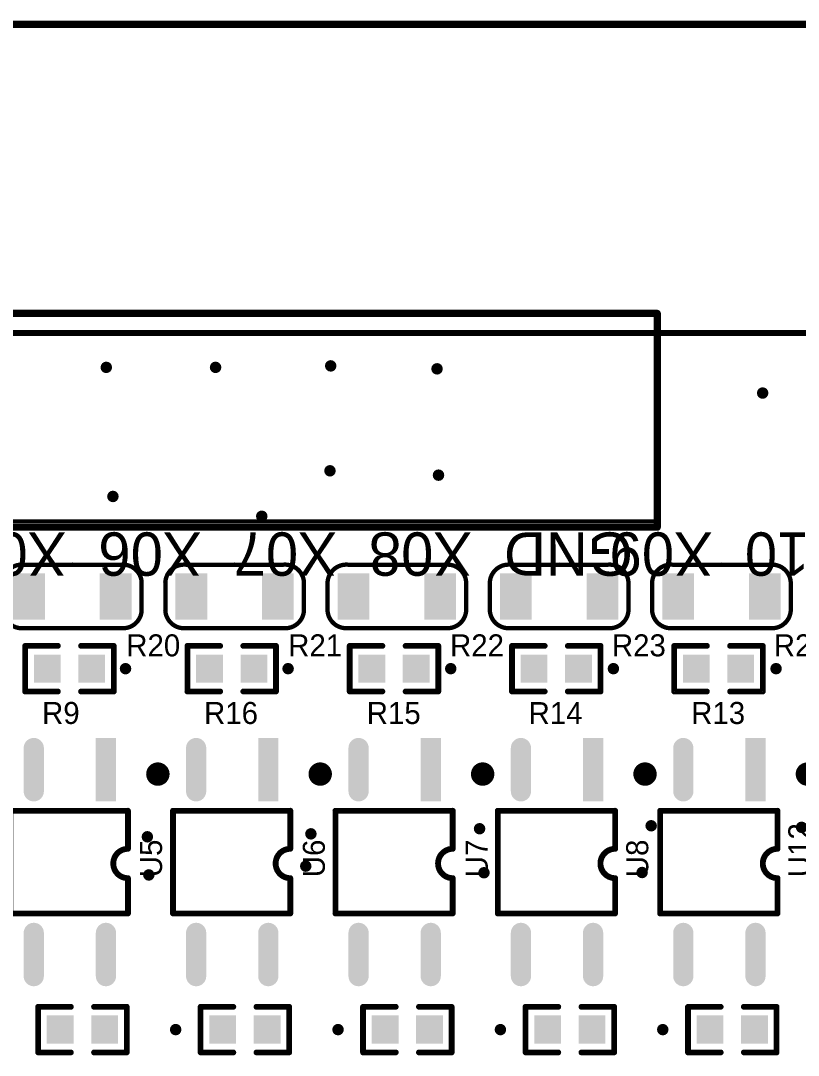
# Model space of a CAD drawing. Header units: millimetres. Extents: x -0.01 to 7.72, y -0.26 to 4.6.
# Drawn here: x 1.006 to 2.067, y 3.173 to 4.584 of the extents above; entities that cross this region are included whole.
import ezdxf

# ---------------------------------------------------------------- set-up
doc = ezdxf.new("R2010")
doc.units = ezdxf.units.MM
doc.header["$MEASUREMENT"] = 0
for name, color, linetype in [('Mechanical1', 6, 'Continuous'), ('MultiLayer', 9, 'Continuous'), ('PadHoleLayer', 156, 'Continuous'), ('TopOverlay', 2, 'Continuous'), ('TopPaste', 8, 'Continuous'), ('ViaHoleLayer', 16, 'Continuous')]:
    doc.layers.add(name, color=color, linetype=linetype)

# ---------------------------------------------------------------- blocks, each defined once
blk = doc.blocks.new('WJ124_3_81_9P_81')
at = {"layer": 'MultiLayer'}
h = blk.add_hatch(color=9, dxfattribs=at)
edge = h.paths.add_edge_path()
edge.add_arc((0, 0), 0.0492, 0, 360)
h = blk.add_hatch(color=9, dxfattribs=at)
edge = h.paths.add_edge_path()
edge.add_arc((0.15, 0), 0.0492, 0, 360)
h = blk.add_hatch(color=9, dxfattribs=at)
edge = h.paths.add_edge_path()
edge.add_arc((0.3, 0), 0.0492, 0, 360)
h = blk.add_hatch(color=9, dxfattribs=at)
edge = h.paths.add_edge_path()
edge.add_arc((0.45, 0), 0.0492, 0, 360)
h = blk.add_hatch(color=9, dxfattribs=at)
edge = h.paths.add_edge_path()
edge.add_arc((0.6, 0), 0.0492, 0, 360)
h = blk.add_hatch(color=9, dxfattribs=at)
edge = h.paths.add_edge_path()
edge.add_arc((0.75, 0), 0.0492, 0, 360)
at = {"layer": 'PadHoleLayer'}
h = blk.add_hatch(color=156, dxfattribs=at)
edge = h.paths.add_edge_path()
edge.add_arc((0, 0), 0.0295, 0, 360)
h = blk.add_hatch(color=156, dxfattribs=at)
edge = h.paths.add_edge_path()
edge.add_arc((0.15, 0), 0.0295, 0, 360)
h = blk.add_hatch(color=156, dxfattribs=at)
edge = h.paths.add_edge_path()
edge.add_arc((0.3, 0), 0.0295, 0, 360)
h = blk.add_hatch(color=156, dxfattribs=at)
edge = h.paths.add_edge_path()
edge.add_arc((0.45, 0), 0.0295, 0, 360)
h = blk.add_hatch(color=156, dxfattribs=at)
edge = h.paths.add_edge_path()
edge.add_arc((0.6, 0), 0.0295, 0, 360)
h = blk.add_hatch(color=156, dxfattribs=at)
edge = h.paths.add_edge_path()
edge.add_arc((0.75, 0), 0.0295, 0, 360)
at = {"layer": 'TopOverlay'}
for points, const_width in [([(-0.525, 0.1417), (0.825, 0.1417)], 0.01), ([(0.825, -0.1496), (0.825, 0.1417)], 0.01), ([(-0.3, -0.1417), (0.825, -0.1417)], 0.005), ([(-0.525, -0.1496), (0.825, -0.1496)], 0.01)]:
    blk.add_lwpolyline(points, dxfattribs=dict(at, const_width=const_width))
for points, const_width in [([(0.8225, 0.1417, 1), (0.8275, 0.1417, 1)], 0.005), ([(0.8225, 0.1417, 1), (0.8275, 0.1417, 1)], 0.005), ([(0.8237, -0.1417, 1), (0.8263, -0.1417, 1)], 0.0025), ([(0.8225, -0.1496, 1), (0.8275, -0.1496, 1)], 0.005), ([(0.8225, -0.1496, 1), (0.8275, -0.1496, 1)], 0.005)]:
    blk.add_lwpolyline(points, format="xyb", close=True, dxfattribs=dict(at, const_width=const_width))
blk = doc.blocks.new('LC_0603_R_103')
at = {"layer": 'TopPaste'}
for points in [[(-0.0486, 0.0193), (-0.012, 0.0193), (-0.012, -0.0193), (-0.0486, -0.0193)], [(0.012, 0.0193), (0.0486, 0.0193), (0.0486, -0.0193), (0.012, -0.0193)]]:
    blk.add_hatch(color=8, dxfattribs=at).paths.add_polyline_path(points)
at = {"layer": 'TopOverlay', "const_width": 0.00787}
for points in [[(-0.0604, -0.0311), (-0.0604, 0.0311)], [(-0.0604, 0.0311), (-0.0157, 0.0311)], [(0.0157, 0.0311), (0.0604, 0.0311)], [(0.0604, -0.0311), (0.0604, 0.0311)], [(-0.0604, -0.0311), (-0.0157, -0.0311)], [(0.0157, -0.0311), (0.0604, -0.0311)]]:
    blk.add_lwpolyline(points, dxfattribs=at)
at = {"layer": 'TopOverlay', "const_width": 0.00394}
for points in [[(-0.0624, 0.0311, 1), (-0.0585, 0.0311, 1)], [(-0.0624, 0.0311, 1), (-0.0585, 0.0311, 1)], [(-0.0177, 0.0311, 1), (-0.0138, 0.0311, 1)], [(0.0138, 0.0311, 1), (0.0177, 0.0311, 1)], [(0.0585, 0.0311, 1), (0.0624, 0.0311, 1)], [(0.0585, 0.0311, 1), (0.0624, 0.0311, 1)], [(-0.0624, -0.0311, 1), (-0.0585, -0.0311, 1)], [(-0.0624, -0.0311, 1), (-0.0585, -0.0311, 1)], [(-0.0177, -0.0311, 1), (-0.0138, -0.0311, 1)], [(0.0138, -0.0311, 1), (0.0177, -0.0311, 1)], [(0.0585, -0.0311, 1), (0.0624, -0.0311, 1)], [(0.0585, -0.0311, 1), (0.0624, -0.0311, 1)]]:
    blk.add_lwpolyline(points, format="xyb", close=True, dxfattribs=at)
blk = doc.blocks.new('LC_0603_R_105')
at = {"layer": 'TopPaste'}
for points in [[(-0.0486, 0.0193), (-0.012, 0.0193), (-0.012, -0.0193), (-0.0486, -0.0193)], [(0.012, 0.0193), (0.0486, 0.0193), (0.0486, -0.0193), (0.012, -0.0193)]]:
    blk.add_hatch(color=8, dxfattribs=at).paths.add_polyline_path(points)
at = {"layer": 'TopOverlay', "const_width": 0.00787}
for points in [[(-0.0604, -0.0311), (-0.0604, 0.0311)], [(-0.0604, 0.0311), (-0.0157, 0.0311)], [(0.0157, 0.0311), (0.0604, 0.0311)], [(0.0604, -0.0311), (0.0604, 0.0311)], [(-0.0604, -0.0311), (-0.0157, -0.0311)], [(0.0157, -0.0311), (0.0604, -0.0311)]]:
    blk.add_lwpolyline(points, dxfattribs=at)
at = {"layer": 'TopOverlay', "const_width": 0.00394}
for points in [[(-0.0624, 0.0311, 1), (-0.0585, 0.0311, 1)], [(-0.0624, 0.0311, 1), (-0.0585, 0.0311, 1)], [(-0.0177, 0.0311, 1), (-0.0138, 0.0311, 1)], [(0.0138, 0.0311, 1), (0.0177, 0.0311, 1)], [(0.0585, 0.0311, 1), (0.0624, 0.0311, 1)], [(0.0585, 0.0311, 1), (0.0624, 0.0311, 1)], [(-0.0624, -0.0311, 1), (-0.0585, -0.0311, 1)], [(-0.0624, -0.0311, 1), (-0.0585, -0.0311, 1)], [(-0.0177, -0.0311, 1), (-0.0138, -0.0311, 1)], [(0.0138, -0.0311, 1), (0.0177, -0.0311, 1)], [(0.0585, -0.0311, 1), (0.0624, -0.0311, 1)], [(0.0585, -0.0311, 1), (0.0624, -0.0311, 1)]]:
    blk.add_lwpolyline(points, format="xyb", close=True, dxfattribs=at)
blk = doc.blocks.new('LC_0603_R_107')
at = {"layer": 'TopPaste'}
for points in [[(-0.0486, 0.0193), (-0.012, 0.0193), (-0.012, -0.0193), (-0.0486, -0.0193)], [(0.012, 0.0193), (0.0486, 0.0193), (0.0486, -0.0193), (0.012, -0.0193)]]:
    blk.add_hatch(color=8, dxfattribs=at).paths.add_polyline_path(points)
at = {"layer": 'TopOverlay', "const_width": 0.00787}
for points in [[(-0.0604, -0.0311), (-0.0604, 0.0311)], [(-0.0604, 0.0311), (-0.0157, 0.0311)], [(0.0157, 0.0311), (0.0604, 0.0311)], [(0.0604, -0.0311), (0.0604, 0.0311)], [(-0.0604, -0.0311), (-0.0157, -0.0311)], [(0.0157, -0.0311), (0.0604, -0.0311)]]:
    blk.add_lwpolyline(points, dxfattribs=at)
at = {"layer": 'TopOverlay', "const_width": 0.00394}
for points in [[(-0.0624, 0.0311, 1), (-0.0585, 0.0311, 1)], [(-0.0624, 0.0311, 1), (-0.0585, 0.0311, 1)], [(-0.0177, 0.0311, 1), (-0.0138, 0.0311, 1)], [(0.0138, 0.0311, 1), (0.0177, 0.0311, 1)], [(0.0585, 0.0311, 1), (0.0624, 0.0311, 1)], [(0.0585, 0.0311, 1), (0.0624, 0.0311, 1)], [(-0.0624, -0.0311, 1), (-0.0585, -0.0311, 1)], [(-0.0624, -0.0311, 1), (-0.0585, -0.0311, 1)], [(-0.0177, -0.0311, 1), (-0.0138, -0.0311, 1)], [(0.0138, -0.0311, 1), (0.0177, -0.0311, 1)], [(0.0585, -0.0311, 1), (0.0624, -0.0311, 1)], [(0.0585, -0.0311, 1), (0.0624, -0.0311, 1)]]:
    blk.add_lwpolyline(points, format="xyb", close=True, dxfattribs=at)
blk = doc.blocks.new('LC_0603_R_108')
at = {"layer": 'TopPaste'}
for points in [[(-0.0486, 0.0193), (-0.012, 0.0193), (-0.012, -0.0193), (-0.0486, -0.0193)], [(0.012, 0.0193), (0.0486, 0.0193), (0.0486, -0.0193), (0.012, -0.0193)]]:
    blk.add_hatch(color=8, dxfattribs=at).paths.add_polyline_path(points)
at = {"layer": 'TopOverlay', "const_width": 0.00787}
for points in [[(-0.0604, -0.0311), (-0.0604, 0.0311)], [(-0.0604, 0.0311), (-0.0157, 0.0311)], [(0.0157, 0.0311), (0.0604, 0.0311)], [(0.0604, -0.0311), (0.0604, 0.0311)], [(-0.0604, -0.0311), (-0.0157, -0.0311)], [(0.0157, -0.0311), (0.0604, -0.0311)]]:
    blk.add_lwpolyline(points, dxfattribs=at)
at = {"layer": 'TopOverlay', "const_width": 0.00394}
for points in [[(-0.0624, 0.0311, 1), (-0.0585, 0.0311, 1)], [(-0.0624, 0.0311, 1), (-0.0585, 0.0311, 1)], [(-0.0177, 0.0311, 1), (-0.0138, 0.0311, 1)], [(0.0138, 0.0311, 1), (0.0177, 0.0311, 1)], [(0.0585, 0.0311, 1), (0.0624, 0.0311, 1)], [(0.0585, 0.0311, 1), (0.0624, 0.0311, 1)], [(-0.0624, -0.0311, 1), (-0.0585, -0.0311, 1)], [(-0.0624, -0.0311, 1), (-0.0585, -0.0311, 1)], [(-0.0177, -0.0311, 1), (-0.0138, -0.0311, 1)], [(0.0138, -0.0311, 1), (0.0177, -0.0311, 1)], [(0.0585, -0.0311, 1), (0.0624, -0.0311, 1)], [(0.0585, -0.0311, 1), (0.0624, -0.0311, 1)]]:
    blk.add_lwpolyline(points, format="xyb", close=True, dxfattribs=at)
blk = doc.blocks.new('LC_0603_R_109')
at = {"layer": 'TopPaste'}
for points in [[(-0.0486, 0.0193), (-0.012, 0.0193), (-0.012, -0.0193), (-0.0486, -0.0193)], [(0.012, 0.0193), (0.0486, 0.0193), (0.0486, -0.0193), (0.012, -0.0193)]]:
    blk.add_hatch(color=8, dxfattribs=at).paths.add_polyline_path(points)
at = {"layer": 'TopOverlay', "const_width": 0.00787}
for points in [[(-0.0604, -0.0311), (-0.0604, 0.0311)], [(-0.0604, 0.0311), (-0.0157, 0.0311)], [(0.0157, 0.0311), (0.0604, 0.0311)], [(0.0604, -0.0311), (0.0604, 0.0311)], [(-0.0604, -0.0311), (-0.0157, -0.0311)], [(0.0157, -0.0311), (0.0604, -0.0311)]]:
    blk.add_lwpolyline(points, dxfattribs=at)
at = {"layer": 'TopOverlay', "const_width": 0.00394}
for points in [[(-0.0624, 0.0311, 1), (-0.0585, 0.0311, 1)], [(-0.0624, 0.0311, 1), (-0.0585, 0.0311, 1)], [(-0.0177, 0.0311, 1), (-0.0138, 0.0311, 1)], [(0.0138, 0.0311, 1), (0.0177, 0.0311, 1)], [(0.0585, 0.0311, 1), (0.0624, 0.0311, 1)], [(0.0585, 0.0311, 1), (0.0624, 0.0311, 1)], [(-0.0624, -0.0311, 1), (-0.0585, -0.0311, 1)], [(-0.0624, -0.0311, 1), (-0.0585, -0.0311, 1)], [(-0.0177, -0.0311, 1), (-0.0138, -0.0311, 1)], [(0.0138, -0.0311, 1), (0.0177, -0.0311, 1)], [(0.0585, -0.0311, 1), (0.0624, -0.0311, 1)], [(0.0585, -0.0311, 1), (0.0624, -0.0311, 1)]]:
    blk.add_lwpolyline(points, format="xyb", close=True, dxfattribs=at)
blk = doc.blocks.new('LC_0603_R_110')
at = {"layer": 'TopPaste'}
for points in [[(-0.0486, 0.0193), (-0.012, 0.0193), (-0.012, -0.0193), (-0.0486, -0.0193)], [(0.012, 0.0193), (0.0486, 0.0193), (0.0486, -0.0193), (0.012, -0.0193)]]:
    blk.add_hatch(color=8, dxfattribs=at).paths.add_polyline_path(points)
at = {"layer": 'TopOverlay', "const_width": 0.00787}
for points in [[(-0.0604, -0.0311), (-0.0604, 0.0311)], [(-0.0604, 0.0311), (-0.0157, 0.0311)], [(0.0157, 0.0311), (0.0604, 0.0311)], [(0.0604, -0.0311), (0.0604, 0.0311)], [(-0.0604, -0.0311), (-0.0157, -0.0311)], [(0.0157, -0.0311), (0.0604, -0.0311)]]:
    blk.add_lwpolyline(points, dxfattribs=at)
at = {"layer": 'TopOverlay', "const_width": 0.00394}
for points in [[(-0.0624, 0.0311, 1), (-0.0585, 0.0311, 1)], [(-0.0624, 0.0311, 1), (-0.0585, 0.0311, 1)], [(-0.0177, 0.0311, 1), (-0.0138, 0.0311, 1)], [(0.0138, 0.0311, 1), (0.0177, 0.0311, 1)], [(0.0585, 0.0311, 1), (0.0624, 0.0311, 1)], [(0.0585, 0.0311, 1), (0.0624, 0.0311, 1)], [(-0.0624, -0.0311, 1), (-0.0585, -0.0311, 1)], [(-0.0624, -0.0311, 1), (-0.0585, -0.0311, 1)], [(-0.0177, -0.0311, 1), (-0.0138, -0.0311, 1)], [(0.0138, -0.0311, 1), (0.0177, -0.0311, 1)], [(0.0585, -0.0311, 1), (0.0624, -0.0311, 1)], [(0.0585, -0.0311, 1), (0.0624, -0.0311, 1)]]:
    blk.add_lwpolyline(points, format="xyb", close=True, dxfattribs=at)
blk = doc.blocks.new('LC_0603_R_114')
at = {"layer": 'TopPaste'}
for points in [[(-0.0486, 0.0193), (-0.012, 0.0193), (-0.012, -0.0193), (-0.0486, -0.0193)], [(0.012, 0.0193), (0.0486, 0.0193), (0.0486, -0.0193), (0.012, -0.0193)]]:
    blk.add_hatch(color=8, dxfattribs=at).paths.add_polyline_path(points)
at = {"layer": 'TopOverlay', "const_width": 0.00787}
for points in [[(-0.0604, -0.0311), (-0.0604, 0.0311)], [(-0.0604, 0.0311), (-0.0157, 0.0311)], [(0.0157, 0.0311), (0.0604, 0.0311)], [(0.0604, -0.0311), (0.0604, 0.0311)], [(-0.0604, -0.0311), (-0.0157, -0.0311)], [(0.0157, -0.0311), (0.0604, -0.0311)]]:
    blk.add_lwpolyline(points, dxfattribs=at)
at = {"layer": 'TopOverlay', "const_width": 0.00394}
for points in [[(-0.0624, 0.0311, 1), (-0.0585, 0.0311, 1)], [(-0.0624, 0.0311, 1), (-0.0585, 0.0311, 1)], [(-0.0177, 0.0311, 1), (-0.0138, 0.0311, 1)], [(0.0138, 0.0311, 1), (0.0177, 0.0311, 1)], [(0.0585, 0.0311, 1), (0.0624, 0.0311, 1)], [(0.0585, 0.0311, 1), (0.0624, 0.0311, 1)], [(-0.0624, -0.0311, 1), (-0.0585, -0.0311, 1)], [(-0.0624, -0.0311, 1), (-0.0585, -0.0311, 1)], [(-0.0177, -0.0311, 1), (-0.0138, -0.0311, 1)], [(0.0138, -0.0311, 1), (0.0177, -0.0311, 1)], [(0.0585, -0.0311, 1), (0.0624, -0.0311, 1)], [(0.0585, -0.0311, 1), (0.0624, -0.0311, 1)]]:
    blk.add_lwpolyline(points, format="xyb", close=True, dxfattribs=at)
blk = doc.blocks.new('LC_0603_R_115')
at = {"layer": 'TopPaste'}
for points in [[(-0.0486, 0.0193), (-0.012, 0.0193), (-0.012, -0.0193), (-0.0486, -0.0193)], [(0.012, 0.0193), (0.0486, 0.0193), (0.0486, -0.0193), (0.012, -0.0193)]]:
    blk.add_hatch(color=8, dxfattribs=at).paths.add_polyline_path(points)
at = {"layer": 'TopOverlay', "const_width": 0.00787}
for points in [[(-0.0604, -0.0311), (-0.0604, 0.0311)], [(-0.0604, 0.0311), (-0.0157, 0.0311)], [(0.0157, 0.0311), (0.0604, 0.0311)], [(0.0604, -0.0311), (0.0604, 0.0311)], [(-0.0604, -0.0311), (-0.0157, -0.0311)], [(0.0157, -0.0311), (0.0604, -0.0311)]]:
    blk.add_lwpolyline(points, dxfattribs=at)
at = {"layer": 'TopOverlay', "const_width": 0.00394}
for points in [[(-0.0624, 0.0311, 1), (-0.0585, 0.0311, 1)], [(-0.0624, 0.0311, 1), (-0.0585, 0.0311, 1)], [(-0.0177, 0.0311, 1), (-0.0138, 0.0311, 1)], [(0.0138, 0.0311, 1), (0.0177, 0.0311, 1)], [(0.0585, 0.0311, 1), (0.0624, 0.0311, 1)], [(0.0585, 0.0311, 1), (0.0624, 0.0311, 1)], [(-0.0624, -0.0311, 1), (-0.0585, -0.0311, 1)], [(-0.0624, -0.0311, 1), (-0.0585, -0.0311, 1)], [(-0.0177, -0.0311, 1), (-0.0138, -0.0311, 1)], [(0.0138, -0.0311, 1), (0.0177, -0.0311, 1)], [(0.0585, -0.0311, 1), (0.0624, -0.0311, 1)], [(0.0585, -0.0311, 1), (0.0624, -0.0311, 1)]]:
    blk.add_lwpolyline(points, format="xyb", close=True, dxfattribs=at)
blk = doc.blocks.new('LC_0603_R_116')
at = {"layer": 'TopPaste'}
for points in [[(-0.0486, 0.0193), (-0.012, 0.0193), (-0.012, -0.0193), (-0.0486, -0.0193)], [(0.012, 0.0193), (0.0486, 0.0193), (0.0486, -0.0193), (0.012, -0.0193)]]:
    blk.add_hatch(color=8, dxfattribs=at).paths.add_polyline_path(points)
at = {"layer": 'TopOverlay', "const_width": 0.00787}
for points in [[(-0.0604, -0.0311), (-0.0604, 0.0311)], [(-0.0604, 0.0311), (-0.0157, 0.0311)], [(0.0157, 0.0311), (0.0604, 0.0311)], [(0.0604, -0.0311), (0.0604, 0.0311)], [(-0.0604, -0.0311), (-0.0157, -0.0311)], [(0.0157, -0.0311), (0.0604, -0.0311)]]:
    blk.add_lwpolyline(points, dxfattribs=at)
at = {"layer": 'TopOverlay', "const_width": 0.00394}
for points in [[(-0.0624, 0.0311, 1), (-0.0585, 0.0311, 1)], [(-0.0624, 0.0311, 1), (-0.0585, 0.0311, 1)], [(-0.0177, 0.0311, 1), (-0.0138, 0.0311, 1)], [(0.0138, 0.0311, 1), (0.0177, 0.0311, 1)], [(0.0585, 0.0311, 1), (0.0624, 0.0311, 1)], [(0.0585, 0.0311, 1), (0.0624, 0.0311, 1)], [(-0.0624, -0.0311, 1), (-0.0585, -0.0311, 1)], [(-0.0624, -0.0311, 1), (-0.0585, -0.0311, 1)], [(-0.0177, -0.0311, 1), (-0.0138, -0.0311, 1)], [(0.0138, -0.0311, 1), (0.0177, -0.0311, 1)], [(0.0585, -0.0311, 1), (0.0624, -0.0311, 1)], [(0.0585, -0.0311, 1), (0.0624, -0.0311, 1)]]:
    blk.add_lwpolyline(points, format="xyb", close=True, dxfattribs=at)
blk = doc.blocks.new('LC_0603_R_117')
at = {"layer": 'TopPaste'}
for points in [[(-0.0486, 0.0193), (-0.012, 0.0193), (-0.012, -0.0193), (-0.0486, -0.0193)], [(0.012, 0.0193), (0.0486, 0.0193), (0.0486, -0.0193), (0.012, -0.0193)]]:
    blk.add_hatch(color=8, dxfattribs=at).paths.add_polyline_path(points)
at = {"layer": 'TopOverlay', "const_width": 0.00787}
for points in [[(-0.0604, -0.0311), (-0.0604, 0.0311)], [(-0.0604, 0.0311), (-0.0157, 0.0311)], [(0.0157, 0.0311), (0.0604, 0.0311)], [(0.0604, -0.0311), (0.0604, 0.0311)], [(-0.0604, -0.0311), (-0.0157, -0.0311)], [(0.0157, -0.0311), (0.0604, -0.0311)]]:
    blk.add_lwpolyline(points, dxfattribs=at)
at = {"layer": 'TopOverlay', "const_width": 0.00394}
for points in [[(-0.0624, 0.0311, 1), (-0.0585, 0.0311, 1)], [(-0.0624, 0.0311, 1), (-0.0585, 0.0311, 1)], [(-0.0177, 0.0311, 1), (-0.0138, 0.0311, 1)], [(0.0138, 0.0311, 1), (0.0177, 0.0311, 1)], [(0.0585, 0.0311, 1), (0.0624, 0.0311, 1)], [(0.0585, 0.0311, 1), (0.0624, 0.0311, 1)], [(-0.0624, -0.0311, 1), (-0.0585, -0.0311, 1)], [(-0.0624, -0.0311, 1), (-0.0585, -0.0311, 1)], [(-0.0177, -0.0311, 1), (-0.0138, -0.0311, 1)], [(0.0138, -0.0311, 1), (0.0177, -0.0311, 1)], [(0.0585, -0.0311, 1), (0.0624, -0.0311, 1)], [(0.0585, -0.0311, 1), (0.0624, -0.0311, 1)]]:
    blk.add_lwpolyline(points, format="xyb", close=True, dxfattribs=at)
blk = doc.blocks.new('R1206_121')
at = {"layer": 'TopPaste'}
for points in [[(-0.0807, 0.0315), (-0.0374, 0.0315), (-0.0374, -0.0315), (-0.0807, -0.0315)], [(0.0374, 0.0315), (0.0807, 0.0315), (0.0807, -0.0315), (0.0374, -0.0315)]]:
    blk.add_hatch(color=8, dxfattribs=at).paths.add_polyline_path(points)
at = {"layer": 'TopOverlay', "const_width": 0.00591}
for points in [[(-0.0945, 0.0197, -0.414215), (-0.0669, 0.0433)], [(0.0669, 0.0433, -0.414215), (0.0945, 0.0197)], [(-0.0669, -0.0433, -0.414215), (-0.0945, -0.0197)], [(0.0945, -0.0197, -0.414215), (0.0669, -0.0433)]]:
    blk.add_lwpolyline(points, format="xyb", dxfattribs=at)
for points in [[(-0.0669, 0.0433), (0, 0.0433)], [(-0.0669, 0.0433), (0.0669, 0.0433)], [(-0.0945, -0.0197), (-0.0945, 0.0197)], [(0.0945, -0.0197), (0.0945, 0.0197)], [(-0.0669, -0.0433), (0.0669, -0.0433)]]:
    blk.add_lwpolyline(points, dxfattribs=at)
at = {"layer": 'TopOverlay', "const_width": 0.00295}
for points in [[(-0.0684, 0.0433, 1), (-0.0655, 0.0433, 1)], [(-0.0684, 0.0433, 1), (-0.0655, 0.0433, 1)], [(-0.0684, 0.0433, 1), (-0.0655, 0.0433, 1)], [(-0.0015, 0.0433, 1), (0.0015, 0.0433, 1)], [(0.0655, 0.0433, 1), (0.0684, 0.0433, 1)], [(0.0655, 0.0433, 1), (0.0684, 0.0433, 1)], [(-0.096, 0.0197, 1), (-0.093, 0.0197, 1)], [(-0.096, 0.0197, 1), (-0.093, 0.0197, 1)], [(0.093, 0.0197, 1), (0.096, 0.0197, 1)], [(0.093, 0.0197, 1), (0.096, 0.0197, 1)], [(-0.096, -0.0197, 1), (-0.093, -0.0197, 1)], [(-0.096, -0.0197, 1), (-0.093, -0.0197, 1)], [(0.093, -0.0197, 1), (0.096, -0.0197, 1)], [(0.093, -0.0197, 1), (0.096, -0.0197, 1)], [(-0.0684, -0.0433, 1), (-0.0655, -0.0433, 1)], [(-0.0684, -0.0433, 1), (-0.0655, -0.0433, 1)], [(0.0655, -0.0433, 1), (0.0684, -0.0433, 1)], [(0.0655, -0.0433, 1), (0.0684, -0.0433, 1)]]:
    blk.add_lwpolyline(points, format="xyb", close=True, dxfattribs=at)
blk = doc.blocks.new('R1206_122')
at = {"layer": 'TopPaste'}
for points in [[(-0.0807, 0.0315), (-0.0374, 0.0315), (-0.0374, -0.0315), (-0.0807, -0.0315)], [(0.0374, 0.0315), (0.0807, 0.0315), (0.0807, -0.0315), (0.0374, -0.0315)]]:
    blk.add_hatch(color=8, dxfattribs=at).paths.add_polyline_path(points)
at = {"layer": 'TopOverlay', "const_width": 0.00591}
for points in [[(-0.0945, 0.0197, -0.414215), (-0.0669, 0.0433)], [(0.0669, 0.0433, -0.414215), (0.0945, 0.0197)], [(-0.0669, -0.0433, -0.414215), (-0.0945, -0.0197)], [(0.0945, -0.0197, -0.414215), (0.0669, -0.0433)]]:
    blk.add_lwpolyline(points, format="xyb", dxfattribs=at)
for points in [[(-0.0669, 0.0433), (0, 0.0433)], [(-0.0669, 0.0433), (0.0669, 0.0433)], [(-0.0945, -0.0197), (-0.0945, 0.0197)], [(0.0945, -0.0197), (0.0945, 0.0197)], [(-0.0669, -0.0433), (0.0669, -0.0433)]]:
    blk.add_lwpolyline(points, dxfattribs=at)
at = {"layer": 'TopOverlay', "const_width": 0.00295}
for points in [[(-0.0684, 0.0433, 1), (-0.0655, 0.0433, 1)], [(-0.0684, 0.0433, 1), (-0.0655, 0.0433, 1)], [(-0.0684, 0.0433, 1), (-0.0655, 0.0433, 1)], [(-0.0015, 0.0433, 1), (0.0015, 0.0433, 1)], [(0.0655, 0.0433, 1), (0.0684, 0.0433, 1)], [(0.0655, 0.0433, 1), (0.0684, 0.0433, 1)], [(-0.096, 0.0197, 1), (-0.093, 0.0197, 1)], [(-0.096, 0.0197, 1), (-0.093, 0.0197, 1)], [(0.093, 0.0197, 1), (0.096, 0.0197, 1)], [(0.093, 0.0197, 1), (0.096, 0.0197, 1)], [(-0.096, -0.0197, 1), (-0.093, -0.0197, 1)], [(-0.096, -0.0197, 1), (-0.093, -0.0197, 1)], [(0.093, -0.0197, 1), (0.096, -0.0197, 1)], [(0.093, -0.0197, 1), (0.096, -0.0197, 1)], [(-0.0684, -0.0433, 1), (-0.0655, -0.0433, 1)], [(-0.0684, -0.0433, 1), (-0.0655, -0.0433, 1)], [(0.0655, -0.0433, 1), (0.0684, -0.0433, 1)], [(0.0655, -0.0433, 1), (0.0684, -0.0433, 1)]]:
    blk.add_lwpolyline(points, format="xyb", close=True, dxfattribs=at)
blk = doc.blocks.new('R1206_123')
at = {"layer": 'TopPaste'}
for points in [[(-0.0807, 0.0315), (-0.0374, 0.0315), (-0.0374, -0.0315), (-0.0807, -0.0315)], [(0.0374, 0.0315), (0.0807, 0.0315), (0.0807, -0.0315), (0.0374, -0.0315)]]:
    blk.add_hatch(color=8, dxfattribs=at).paths.add_polyline_path(points)
at = {"layer": 'TopOverlay', "const_width": 0.00591}
for points in [[(-0.0945, 0.0197, -0.414215), (-0.0669, 0.0433)], [(0.0669, 0.0433, -0.414215), (0.0945, 0.0197)], [(-0.0669, -0.0433, -0.414215), (-0.0945, -0.0197)], [(0.0945, -0.0197, -0.414215), (0.0669, -0.0433)]]:
    blk.add_lwpolyline(points, format="xyb", dxfattribs=at)
for points in [[(-0.0669, 0.0433), (0, 0.0433)], [(-0.0669, 0.0433), (0.0669, 0.0433)], [(-0.0945, -0.0197), (-0.0945, 0.0197)], [(0.0945, -0.0197), (0.0945, 0.0197)], [(-0.0669, -0.0433), (0.0669, -0.0433)]]:
    blk.add_lwpolyline(points, dxfattribs=at)
at = {"layer": 'TopOverlay', "const_width": 0.00295}
for points in [[(-0.0684, 0.0433, 1), (-0.0655, 0.0433, 1)], [(-0.0684, 0.0433, 1), (-0.0655, 0.0433, 1)], [(-0.0684, 0.0433, 1), (-0.0655, 0.0433, 1)], [(-0.0015, 0.0433, 1), (0.0015, 0.0433, 1)], [(0.0655, 0.0433, 1), (0.0684, 0.0433, 1)], [(0.0655, 0.0433, 1), (0.0684, 0.0433, 1)], [(-0.096, 0.0197, 1), (-0.093, 0.0197, 1)], [(-0.096, 0.0197, 1), (-0.093, 0.0197, 1)], [(0.093, 0.0197, 1), (0.096, 0.0197, 1)], [(0.093, 0.0197, 1), (0.096, 0.0197, 1)], [(-0.096, -0.0197, 1), (-0.093, -0.0197, 1)], [(-0.096, -0.0197, 1), (-0.093, -0.0197, 1)], [(0.093, -0.0197, 1), (0.096, -0.0197, 1)], [(0.093, -0.0197, 1), (0.096, -0.0197, 1)], [(-0.0684, -0.0433, 1), (-0.0655, -0.0433, 1)], [(-0.0684, -0.0433, 1), (-0.0655, -0.0433, 1)], [(0.0655, -0.0433, 1), (0.0684, -0.0433, 1)], [(0.0655, -0.0433, 1), (0.0684, -0.0433, 1)]]:
    blk.add_lwpolyline(points, format="xyb", close=True, dxfattribs=at)
blk = doc.blocks.new('R1206_124')
at = {"layer": 'TopPaste'}
for points in [[(-0.0807, 0.0315), (-0.0374, 0.0315), (-0.0374, -0.0315), (-0.0807, -0.0315)], [(0.0374, 0.0315), (0.0807, 0.0315), (0.0807, -0.0315), (0.0374, -0.0315)]]:
    blk.add_hatch(color=8, dxfattribs=at).paths.add_polyline_path(points)
at = {"layer": 'TopOverlay', "const_width": 0.00591}
for points in [[(-0.0945, 0.0197, -0.414215), (-0.0669, 0.0433)], [(0.0669, 0.0433, -0.414215), (0.0945, 0.0197)], [(-0.0669, -0.0433, -0.414215), (-0.0945, -0.0197)], [(0.0945, -0.0197, -0.414215), (0.0669, -0.0433)]]:
    blk.add_lwpolyline(points, format="xyb", dxfattribs=at)
for points in [[(-0.0669, 0.0433), (0, 0.0433)], [(-0.0669, 0.0433), (0.0669, 0.0433)], [(-0.0945, -0.0197), (-0.0945, 0.0197)], [(0.0945, -0.0197), (0.0945, 0.0197)], [(-0.0669, -0.0433), (0.0669, -0.0433)]]:
    blk.add_lwpolyline(points, dxfattribs=at)
at = {"layer": 'TopOverlay', "const_width": 0.00295}
for points in [[(-0.0684, 0.0433, 1), (-0.0655, 0.0433, 1)], [(-0.0684, 0.0433, 1), (-0.0655, 0.0433, 1)], [(-0.0684, 0.0433, 1), (-0.0655, 0.0433, 1)], [(-0.0015, 0.0433, 1), (0.0015, 0.0433, 1)], [(0.0655, 0.0433, 1), (0.0684, 0.0433, 1)], [(0.0655, 0.0433, 1), (0.0684, 0.0433, 1)], [(-0.096, 0.0197, 1), (-0.093, 0.0197, 1)], [(-0.096, 0.0197, 1), (-0.093, 0.0197, 1)], [(0.093, 0.0197, 1), (0.096, 0.0197, 1)], [(0.093, 0.0197, 1), (0.096, 0.0197, 1)], [(-0.096, -0.0197, 1), (-0.093, -0.0197, 1)], [(-0.096, -0.0197, 1), (-0.093, -0.0197, 1)], [(0.093, -0.0197, 1), (0.096, -0.0197, 1)], [(0.093, -0.0197, 1), (0.096, -0.0197, 1)], [(-0.0684, -0.0433, 1), (-0.0655, -0.0433, 1)], [(-0.0684, -0.0433, 1), (-0.0655, -0.0433, 1)], [(0.0655, -0.0433, 1), (0.0684, -0.0433, 1)], [(0.0655, -0.0433, 1), (0.0684, -0.0433, 1)]]:
    blk.add_lwpolyline(points, format="xyb", close=True, dxfattribs=at)
blk = doc.blocks.new('R1206_125')
at = {"layer": 'TopPaste'}
for points in [[(-0.0807, 0.0315), (-0.0374, 0.0315), (-0.0374, -0.0315), (-0.0807, -0.0315)], [(0.0374, 0.0315), (0.0807, 0.0315), (0.0807, -0.0315), (0.0374, -0.0315)]]:
    blk.add_hatch(color=8, dxfattribs=at).paths.add_polyline_path(points)
at = {"layer": 'TopOverlay', "const_width": 0.00591}
for points in [[(-0.0945, 0.0197, -0.414215), (-0.0669, 0.0433)], [(0.0669, 0.0433, -0.414215), (0.0945, 0.0197)], [(-0.0669, -0.0433, -0.414215), (-0.0945, -0.0197)], [(0.0945, -0.0197, -0.414215), (0.0669, -0.0433)]]:
    blk.add_lwpolyline(points, format="xyb", dxfattribs=at)
for points in [[(-0.0669, 0.0433), (0, 0.0433)], [(-0.0669, 0.0433), (0.0669, 0.0433)], [(-0.0945, -0.0197), (-0.0945, 0.0197)], [(0.0945, -0.0197), (0.0945, 0.0197)], [(-0.0669, -0.0433), (0.0669, -0.0433)]]:
    blk.add_lwpolyline(points, dxfattribs=at)
at = {"layer": 'TopOverlay', "const_width": 0.00295}
for points in [[(-0.0684, 0.0433, 1), (-0.0655, 0.0433, 1)], [(-0.0684, 0.0433, 1), (-0.0655, 0.0433, 1)], [(-0.0684, 0.0433, 1), (-0.0655, 0.0433, 1)], [(-0.0015, 0.0433, 1), (0.0015, 0.0433, 1)], [(0.0655, 0.0433, 1), (0.0684, 0.0433, 1)], [(0.0655, 0.0433, 1), (0.0684, 0.0433, 1)], [(-0.096, 0.0197, 1), (-0.093, 0.0197, 1)], [(-0.096, 0.0197, 1), (-0.093, 0.0197, 1)], [(0.093, 0.0197, 1), (0.096, 0.0197, 1)], [(0.093, 0.0197, 1), (0.096, 0.0197, 1)], [(-0.096, -0.0197, 1), (-0.093, -0.0197, 1)], [(-0.096, -0.0197, 1), (-0.093, -0.0197, 1)], [(0.093, -0.0197, 1), (0.096, -0.0197, 1)], [(0.093, -0.0197, 1), (0.096, -0.0197, 1)], [(-0.0684, -0.0433, 1), (-0.0655, -0.0433, 1)], [(-0.0684, -0.0433, 1), (-0.0655, -0.0433, 1)], [(0.0655, -0.0433, 1), (0.0684, -0.0433, 1)], [(0.0655, -0.0433, 1), (0.0684, -0.0433, 1)]]:
    blk.add_lwpolyline(points, format="xyb", close=True, dxfattribs=at)
blk = doc.blocks.new('SOP4_M_260')
at = {"layer": 'TopPaste'}
blk.add_hatch(color=8, dxfattribs=at).paths.add_polyline_path([(-0.1693, 0.0354), (-0.1693, 0.063), (-0.0827, 0.063), (-0.0827, 0.0354)])
h = blk.add_hatch(color=8, dxfattribs=at)
edge = h.paths.add_edge_path()
edge.add_arc((0.1555, 0.0492), 0.0138, 270, 450)
edge.add_line((0.1555, 0.063), (0.0965, 0.063))
edge.add_arc((0.0965, 0.0492), 0.0138, 90, 270)
edge.add_line((0.0965, 0.0354), (0.1555, 0.0354))
h = blk.add_hatch(color=8, dxfattribs=at)
edge = h.paths.add_edge_path()
edge.add_arc((-0.0965, -0.0492), 0.0138, 270, 450)
edge.add_line((-0.0965, -0.0354), (-0.1555, -0.0354))
edge.add_arc((-0.1555, -0.0492), 0.0138, 90, 270)
edge.add_line((-0.1555, -0.063), (-0.0965, -0.063))
h = blk.add_hatch(color=8, dxfattribs=at)
edge = h.paths.add_edge_path()
edge.add_arc((0.1555, -0.0492), 0.0138, 270, 450)
edge.add_line((0.1555, -0.0354), (0.0965, -0.0354))
edge.add_arc((0.0965, -0.0492), 0.0138, 90, 270)
edge.add_line((0.0965, -0.063), (0.1555, -0.063))
at = {"layer": 'TopOverlay'}
for points, const_width in [([(-0.1139, 0.12, 1), (-0.1261, 0.12, 1)], 0.0197), ([(-0.131, 0.12, 1), (-0.1212, 0.12, 1)], 0.00984), ([(-0.1188, 0.12, 1), (-0.109, 0.12, 1)], 0.00984), ([(-0.072, 0.0792, 1), (-0.068, 0.0792, 1)], 0.004), ([(-0.072, 0.0792, 1), (-0.068, 0.0792, 1)], 0.00394), ([(-0.0201, 0.0792, 1), (-0.0161, 0.0792, 1)], 0.004), ([(-0.0201, 0.0792, 1), (-0.0161, 0.0792, 1)], 0.004), ([(0.0199, 0.0792, 1), (0.0239, 0.0792, 1)], 0.004), ([(0.0199, 0.0792, 1), (0.0239, 0.0792, 1)], 0.004), ([(0.068, 0.0792, 1), (0.072, 0.0792, 1)], 0.004), ([(0.068, 0.0792, 1), (0.072, 0.0792, 1)], 0.00394), ([(-0.0001, 0.0592, 1), (0.0039, 0.0592, 1)], 0.004), ([(-0.0001, 0.0592, 1), (0.0039, 0.0592, 1)], 0.004), ([(-0.072, -0.0808, 1), (-0.068, -0.0808, 1)], 0.00394), ([(-0.072, -0.0808, 1), (-0.068, -0.0808, 1)], 0.00394), ([(0.068, -0.0808, 1), (0.072, -0.0808, 1)], 0.00394), ([(0.068, -0.0808, 1), (0.072, -0.0808, 1)], 0.00394)]:
    blk.add_lwpolyline(points, format="xyb", close=True, dxfattribs=dict(at, const_width=const_width))
for points, const_width in [([(-0.0181, 0.0792), (-0.07, 0.0792)], 0.008), ([(-0.07, -0.0808), (-0.07, 0.0792)], 0.00787), ([(0.07, 0.0792), (0.0219, 0.0792)], 0.008), ([(0.07, -0.0808), (0.07, 0.0792)], 0.00787), ([(0.07, -0.0808), (-0.07, -0.0808)], 0.00787)]:
    blk.add_lwpolyline(points, dxfattribs=dict(at, const_width=const_width))
at = {"layer": 'TopOverlay', "const_width": 0.008}
for points in [[(0.0019, 0.0592, -0.414214), (-0.0181, 0.0792)], [(0.0219, 0.0792, -0.414214), (0.0019, 0.0592)]]:
    blk.add_lwpolyline(points, format="xyb", dxfattribs=at)
blk = doc.blocks.new('SOP4_M_261')
at = {"layer": 'TopPaste'}
blk.add_hatch(color=8, dxfattribs=at).paths.add_polyline_path([(-0.1693, 0.0354), (-0.1693, 0.063), (-0.0827, 0.063), (-0.0827, 0.0354)])
h = blk.add_hatch(color=8, dxfattribs=at)
edge = h.paths.add_edge_path()
edge.add_arc((0.1555, 0.0492), 0.0138, 270, 450)
edge.add_line((0.1555, 0.063), (0.0965, 0.063))
edge.add_arc((0.0965, 0.0492), 0.0138, 90, 270)
edge.add_line((0.0965, 0.0354), (0.1555, 0.0354))
h = blk.add_hatch(color=8, dxfattribs=at)
edge = h.paths.add_edge_path()
edge.add_arc((-0.0965, -0.0492), 0.0138, 270, 450)
edge.add_line((-0.0965, -0.0354), (-0.1555, -0.0354))
edge.add_arc((-0.1555, -0.0492), 0.0138, 90, 270)
edge.add_line((-0.1555, -0.063), (-0.0965, -0.063))
h = blk.add_hatch(color=8, dxfattribs=at)
edge = h.paths.add_edge_path()
edge.add_arc((0.1555, -0.0492), 0.0138, 270, 450)
edge.add_line((0.1555, -0.0354), (0.0965, -0.0354))
edge.add_arc((0.0965, -0.0492), 0.0138, 90, 270)
edge.add_line((0.0965, -0.063), (0.1555, -0.063))
at = {"layer": 'TopOverlay'}
for points, const_width in [([(-0.1139, 0.12, 1), (-0.1261, 0.12, 1)], 0.0197), ([(-0.131, 0.12, 1), (-0.1212, 0.12, 1)], 0.00984), ([(-0.1188, 0.12, 1), (-0.109, 0.12, 1)], 0.00984), ([(-0.072, 0.0792, 1), (-0.068, 0.0792, 1)], 0.004), ([(-0.072, 0.0792, 1), (-0.068, 0.0792, 1)], 0.00394), ([(-0.0201, 0.0792, 1), (-0.0161, 0.0792, 1)], 0.004), ([(-0.0201, 0.0792, 1), (-0.0161, 0.0792, 1)], 0.004), ([(0.0199, 0.0792, 1), (0.0239, 0.0792, 1)], 0.004), ([(0.0199, 0.0792, 1), (0.0239, 0.0792, 1)], 0.004), ([(0.068, 0.0792, 1), (0.072, 0.0792, 1)], 0.004), ([(0.068, 0.0792, 1), (0.072, 0.0792, 1)], 0.00394), ([(-0.0001, 0.0592, 1), (0.0039, 0.0592, 1)], 0.004), ([(-0.0001, 0.0592, 1), (0.0039, 0.0592, 1)], 0.004), ([(-0.072, -0.0808, 1), (-0.068, -0.0808, 1)], 0.00394), ([(-0.072, -0.0808, 1), (-0.068, -0.0808, 1)], 0.00394), ([(0.068, -0.0808, 1), (0.072, -0.0808, 1)], 0.00394), ([(0.068, -0.0808, 1), (0.072, -0.0808, 1)], 0.00394)]:
    blk.add_lwpolyline(points, format="xyb", close=True, dxfattribs=dict(at, const_width=const_width))
for points, const_width in [([(-0.0181, 0.0792), (-0.07, 0.0792)], 0.008), ([(-0.07, -0.0808), (-0.07, 0.0792)], 0.00787), ([(0.07, 0.0792), (0.0219, 0.0792)], 0.008), ([(0.07, -0.0808), (0.07, 0.0792)], 0.00787), ([(0.07, -0.0808), (-0.07, -0.0808)], 0.00787)]:
    blk.add_lwpolyline(points, dxfattribs=dict(at, const_width=const_width))
at = {"layer": 'TopOverlay', "const_width": 0.008}
for points in [[(0.0019, 0.0592, -0.414214), (-0.0181, 0.0792)], [(0.0219, 0.0792, -0.414214), (0.0019, 0.0592)]]:
    blk.add_lwpolyline(points, format="xyb", dxfattribs=at)
blk = doc.blocks.new('SOP4_M_262')
at = {"layer": 'TopPaste'}
blk.add_hatch(color=8, dxfattribs=at).paths.add_polyline_path([(-0.1693, 0.0354), (-0.1693, 0.063), (-0.0827, 0.063), (-0.0827, 0.0354)])
h = blk.add_hatch(color=8, dxfattribs=at)
edge = h.paths.add_edge_path()
edge.add_arc((0.1555, 0.0492), 0.0138, 270, 450)
edge.add_line((0.1555, 0.063), (0.0965, 0.063))
edge.add_arc((0.0965, 0.0492), 0.0138, 90, 270)
edge.add_line((0.0965, 0.0354), (0.1555, 0.0354))
h = blk.add_hatch(color=8, dxfattribs=at)
edge = h.paths.add_edge_path()
edge.add_arc((-0.0965, -0.0492), 0.0138, 270, 450)
edge.add_line((-0.0965, -0.0354), (-0.1555, -0.0354))
edge.add_arc((-0.1555, -0.0492), 0.0138, 90, 270)
edge.add_line((-0.1555, -0.063), (-0.0965, -0.063))
h = blk.add_hatch(color=8, dxfattribs=at)
edge = h.paths.add_edge_path()
edge.add_arc((0.1555, -0.0492), 0.0138, 270, 450)
edge.add_line((0.1555, -0.0354), (0.0965, -0.0354))
edge.add_arc((0.0965, -0.0492), 0.0138, 90, 270)
edge.add_line((0.0965, -0.063), (0.1555, -0.063))
at = {"layer": 'TopOverlay'}
for points, const_width in [([(-0.1139, 0.12, 1), (-0.1261, 0.12, 1)], 0.0197), ([(-0.131, 0.12, 1), (-0.1212, 0.12, 1)], 0.00984), ([(-0.1188, 0.12, 1), (-0.109, 0.12, 1)], 0.00984), ([(-0.072, 0.0792, 1), (-0.068, 0.0792, 1)], 0.004), ([(-0.072, 0.0792, 1), (-0.068, 0.0792, 1)], 0.00394), ([(-0.0201, 0.0792, 1), (-0.0161, 0.0792, 1)], 0.004), ([(-0.0201, 0.0792, 1), (-0.0161, 0.0792, 1)], 0.004), ([(0.0199, 0.0792, 1), (0.0239, 0.0792, 1)], 0.004), ([(0.0199, 0.0792, 1), (0.0239, 0.0792, 1)], 0.004), ([(0.068, 0.0792, 1), (0.072, 0.0792, 1)], 0.004), ([(0.068, 0.0792, 1), (0.072, 0.0792, 1)], 0.00394), ([(-0.0001, 0.0592, 1), (0.0039, 0.0592, 1)], 0.004), ([(-0.0001, 0.0592, 1), (0.0039, 0.0592, 1)], 0.004), ([(-0.072, -0.0808, 1), (-0.068, -0.0808, 1)], 0.00394), ([(-0.072, -0.0808, 1), (-0.068, -0.0808, 1)], 0.00394), ([(0.068, -0.0808, 1), (0.072, -0.0808, 1)], 0.00394), ([(0.068, -0.0808, 1), (0.072, -0.0808, 1)], 0.00394)]:
    blk.add_lwpolyline(points, format="xyb", close=True, dxfattribs=dict(at, const_width=const_width))
for points, const_width in [([(-0.0181, 0.0792), (-0.07, 0.0792)], 0.008), ([(-0.07, -0.0808), (-0.07, 0.0792)], 0.00787), ([(0.07, 0.0792), (0.0219, 0.0792)], 0.008), ([(0.07, -0.0808), (0.07, 0.0792)], 0.00787), ([(0.07, -0.0808), (-0.07, -0.0808)], 0.00787)]:
    blk.add_lwpolyline(points, dxfattribs=dict(at, const_width=const_width))
at = {"layer": 'TopOverlay', "const_width": 0.008}
for points in [[(0.0019, 0.0592, -0.414214), (-0.0181, 0.0792)], [(0.0219, 0.0792, -0.414214), (0.0019, 0.0592)]]:
    blk.add_lwpolyline(points, format="xyb", dxfattribs=at)
blk = doc.blocks.new('SOP4_M_263')
at = {"layer": 'TopPaste'}
blk.add_hatch(color=8, dxfattribs=at).paths.add_polyline_path([(-0.1693, 0.0354), (-0.1693, 0.063), (-0.0827, 0.063), (-0.0827, 0.0354)])
h = blk.add_hatch(color=8, dxfattribs=at)
edge = h.paths.add_edge_path()
edge.add_arc((0.1555, 0.0492), 0.0138, 270, 450)
edge.add_line((0.1555, 0.063), (0.0965, 0.063))
edge.add_arc((0.0965, 0.0492), 0.0138, 90, 270)
edge.add_line((0.0965, 0.0354), (0.1555, 0.0354))
h = blk.add_hatch(color=8, dxfattribs=at)
edge = h.paths.add_edge_path()
edge.add_arc((-0.0965, -0.0492), 0.0138, 270, 450)
edge.add_line((-0.0965, -0.0354), (-0.1555, -0.0354))
edge.add_arc((-0.1555, -0.0492), 0.0138, 90, 270)
edge.add_line((-0.1555, -0.063), (-0.0965, -0.063))
h = blk.add_hatch(color=8, dxfattribs=at)
edge = h.paths.add_edge_path()
edge.add_arc((0.1555, -0.0492), 0.0138, 270, 450)
edge.add_line((0.1555, -0.0354), (0.0965, -0.0354))
edge.add_arc((0.0965, -0.0492), 0.0138, 90, 270)
edge.add_line((0.0965, -0.063), (0.1555, -0.063))
at = {"layer": 'TopOverlay'}
for points, const_width in [([(-0.1139, 0.12, 1), (-0.1261, 0.12, 1)], 0.0197), ([(-0.131, 0.12, 1), (-0.1212, 0.12, 1)], 0.00984), ([(-0.1188, 0.12, 1), (-0.109, 0.12, 1)], 0.00984), ([(-0.072, 0.0792, 1), (-0.068, 0.0792, 1)], 0.004), ([(-0.072, 0.0792, 1), (-0.068, 0.0792, 1)], 0.00394), ([(-0.0201, 0.0792, 1), (-0.0161, 0.0792, 1)], 0.004), ([(-0.0201, 0.0792, 1), (-0.0161, 0.0792, 1)], 0.004), ([(0.0199, 0.0792, 1), (0.0239, 0.0792, 1)], 0.004), ([(0.0199, 0.0792, 1), (0.0239, 0.0792, 1)], 0.004), ([(0.068, 0.0792, 1), (0.072, 0.0792, 1)], 0.004), ([(0.068, 0.0792, 1), (0.072, 0.0792, 1)], 0.00394), ([(-0.0001, 0.0592, 1), (0.0039, 0.0592, 1)], 0.004), ([(-0.0001, 0.0592, 1), (0.0039, 0.0592, 1)], 0.004), ([(-0.072, -0.0808, 1), (-0.068, -0.0808, 1)], 0.00394), ([(-0.072, -0.0808, 1), (-0.068, -0.0808, 1)], 0.00394), ([(0.068, -0.0808, 1), (0.072, -0.0808, 1)], 0.00394), ([(0.068, -0.0808, 1), (0.072, -0.0808, 1)], 0.00394)]:
    blk.add_lwpolyline(points, format="xyb", close=True, dxfattribs=dict(at, const_width=const_width))
for points, const_width in [([(-0.0181, 0.0792), (-0.07, 0.0792)], 0.008), ([(-0.07, -0.0808), (-0.07, 0.0792)], 0.00787), ([(0.07, 0.0792), (0.0219, 0.0792)], 0.008), ([(0.07, -0.0808), (0.07, 0.0792)], 0.00787), ([(0.07, -0.0808), (-0.07, -0.0808)], 0.00787)]:
    blk.add_lwpolyline(points, dxfattribs=dict(at, const_width=const_width))
at = {"layer": 'TopOverlay', "const_width": 0.008}
for points in [[(0.0019, 0.0592, -0.414214), (-0.0181, 0.0792)], [(0.0219, 0.0792, -0.414214), (0.0019, 0.0592)]]:
    blk.add_lwpolyline(points, format="xyb", dxfattribs=at)
blk = doc.blocks.new('SOP4_M_264')
at = {"layer": 'TopPaste'}
blk.add_hatch(color=8, dxfattribs=at).paths.add_polyline_path([(-0.1693, 0.0354), (-0.1693, 0.063), (-0.0827, 0.063), (-0.0827, 0.0354)])
h = blk.add_hatch(color=8, dxfattribs=at)
edge = h.paths.add_edge_path()
edge.add_arc((0.1555, 0.0492), 0.0138, 270, 450)
edge.add_line((0.1555, 0.063), (0.0965, 0.063))
edge.add_arc((0.0965, 0.0492), 0.0138, 90, 270)
edge.add_line((0.0965, 0.0354), (0.1555, 0.0354))
h = blk.add_hatch(color=8, dxfattribs=at)
edge = h.paths.add_edge_path()
edge.add_arc((-0.0965, -0.0492), 0.0138, 270, 450)
edge.add_line((-0.0965, -0.0354), (-0.1555, -0.0354))
edge.add_arc((-0.1555, -0.0492), 0.0138, 90, 270)
edge.add_line((-0.1555, -0.063), (-0.0965, -0.063))
h = blk.add_hatch(color=8, dxfattribs=at)
edge = h.paths.add_edge_path()
edge.add_arc((0.1555, -0.0492), 0.0138, 270, 450)
edge.add_line((0.1555, -0.0354), (0.0965, -0.0354))
edge.add_arc((0.0965, -0.0492), 0.0138, 90, 270)
edge.add_line((0.0965, -0.063), (0.1555, -0.063))
at = {"layer": 'TopOverlay'}
for points, const_width in [([(-0.1139, 0.12, 1), (-0.1261, 0.12, 1)], 0.0197), ([(-0.131, 0.12, 1), (-0.1212, 0.12, 1)], 0.00984), ([(-0.1188, 0.12, 1), (-0.109, 0.12, 1)], 0.00984), ([(-0.072, 0.0792, 1), (-0.068, 0.0792, 1)], 0.004), ([(-0.072, 0.0792, 1), (-0.068, 0.0792, 1)], 0.00394), ([(-0.0201, 0.0792, 1), (-0.0161, 0.0792, 1)], 0.004), ([(-0.0201, 0.0792, 1), (-0.0161, 0.0792, 1)], 0.004), ([(0.0199, 0.0792, 1), (0.0239, 0.0792, 1)], 0.004), ([(0.0199, 0.0792, 1), (0.0239, 0.0792, 1)], 0.004), ([(0.068, 0.0792, 1), (0.072, 0.0792, 1)], 0.004), ([(0.068, 0.0792, 1), (0.072, 0.0792, 1)], 0.00394), ([(-0.0001, 0.0592, 1), (0.0039, 0.0592, 1)], 0.004), ([(-0.0001, 0.0592, 1), (0.0039, 0.0592, 1)], 0.004), ([(-0.072, -0.0808, 1), (-0.068, -0.0808, 1)], 0.00394), ([(-0.072, -0.0808, 1), (-0.068, -0.0808, 1)], 0.00394), ([(0.068, -0.0808, 1), (0.072, -0.0808, 1)], 0.00394), ([(0.068, -0.0808, 1), (0.072, -0.0808, 1)], 0.00394)]:
    blk.add_lwpolyline(points, format="xyb", close=True, dxfattribs=dict(at, const_width=const_width))
for points, const_width in [([(-0.0181, 0.0792), (-0.07, 0.0792)], 0.008), ([(-0.07, -0.0808), (-0.07, 0.0792)], 0.00787), ([(0.07, 0.0792), (0.0219, 0.0792)], 0.008), ([(0.07, -0.0808), (0.07, 0.0792)], 0.00787), ([(0.07, -0.0808), (-0.07, -0.0808)], 0.00787)]:
    blk.add_lwpolyline(points, dxfattribs=dict(at, const_width=const_width))
at = {"layer": 'TopOverlay', "const_width": 0.008}
for points in [[(0.0019, 0.0592, -0.414214), (-0.0181, 0.0792)], [(0.0219, 0.0792, -0.414214), (0.0019, 0.0592)]]:
    blk.add_lwpolyline(points, format="xyb", dxfattribs=at)

msp = doc.modelspace()

# ---------------------------------------------------------------- hatches: boundary and pattern name
at = {"layer": 'ViaHoleLayer'}
h = msp.add_hatch(color=16, dxfattribs=at)
edge = h.paths.add_edge_path()
edge.add_arc((1.123, 4.1111), 0.00787, 0, 360)
h = msp.add_hatch(color=16, dxfattribs=at)
edge = h.paths.add_edge_path()
edge.add_arc((1.272, 4.1111), 0.00787, 0, 360)
h = msp.add_hatch(color=16, dxfattribs=at)
edge = h.paths.add_edge_path()
edge.add_arc((1.429, 4.1131), 0.00787, 0, 360)
h = msp.add_hatch(color=16, dxfattribs=at)
edge = h.paths.add_edge_path()
edge.add_arc((1.574, 4.1091), 0.00787, 0, 360)
h = msp.add_hatch(color=16, dxfattribs=at)
edge = h.paths.add_edge_path()
edge.add_arc((2.018, 4.0761), 0.00787, 0, 360)
h = msp.add_hatch(color=16, dxfattribs=at)
edge = h.paths.add_edge_path()
edge.add_arc((1.428, 3.9701), 0.00787, 0, 360)
h = msp.add_hatch(color=16, dxfattribs=at)
edge = h.paths.add_edge_path()
edge.add_arc((1.576, 3.9641), 0.00787, 0, 360)
h = msp.add_hatch(color=16, dxfattribs=at)
edge = h.paths.add_edge_path()
edge.add_arc((1.132, 3.9351), 0.00787, 0, 360)
h = msp.add_hatch(color=16, dxfattribs=at)
edge = h.paths.add_edge_path()
edge.add_arc((1.335, 3.9081), 0.00787, 0, 360)
h = msp.add_hatch(color=16, dxfattribs=at)
edge = h.paths.add_edge_path()
edge.add_arc((1.1492, 3.7003), 0.00787, 0, 360)
h = msp.add_hatch(color=16, dxfattribs=at)
edge = h.paths.add_edge_path()
edge.add_arc((1.3709, 3.7003), 0.00787, 0, 360)
h = msp.add_hatch(color=16, dxfattribs=at)
edge = h.paths.add_edge_path()
edge.add_arc((1.5927, 3.7003), 0.00787, 0, 360)
h = msp.add_hatch(color=16, dxfattribs=at)
edge = h.paths.add_edge_path()
edge.add_arc((1.8145, 3.7003), 0.00787, 0, 360)
h = msp.add_hatch(color=16, dxfattribs=at)
edge = h.paths.add_edge_path()
edge.add_arc((2.0363, 3.7003), 0.00787, 0, 360)
h = msp.add_hatch(color=16, dxfattribs=at)
edge = h.paths.add_edge_path()
edge.add_arc((1.632, 3.4821), 0.00787, 0, 360)
h = msp.add_hatch(color=16, dxfattribs=at)
edge = h.paths.add_edge_path()
edge.add_arc((1.866, 3.4861), 0.00787, 0, 360)
h = msp.add_hatch(color=16, dxfattribs=at)
edge = h.paths.add_edge_path()
edge.add_arc((2.0711, 3.484), 0.00787, 0, 360)
h = msp.add_hatch(color=16, dxfattribs=at)
edge = h.paths.add_edge_path()
edge.add_arc((1.179, 3.4711), 0.00787, 0, 360)
h = msp.add_hatch(color=16, dxfattribs=at)
edge = h.paths.add_edge_path()
edge.add_arc((1.402, 3.4751), 0.00787, 0, 360)
h = msp.add_hatch(color=16, dxfattribs=at)
edge = h.paths.add_edge_path()
edge.add_arc((1.395, 3.4311), 0.00787, 0, 360)
h = msp.add_hatch(color=16, dxfattribs=at)
edge = h.paths.add_edge_path()
edge.add_arc((1.638, 3.4221), 0.00787, 0, 360)
h = msp.add_hatch(color=16, dxfattribs=at)
edge = h.paths.add_edge_path()
edge.add_arc((1.8536, 3.4224), 0.00787, 0, 360)
h = msp.add_hatch(color=16, dxfattribs=at)
edge = h.paths.add_edge_path()
edge.add_arc((1.181, 3.4191), 0.00787, 0, 360)
h = msp.add_hatch(color=16, dxfattribs=at)
edge = h.paths.add_edge_path()
edge.add_arc((1.2176, 3.2082), 0.00787, 0, 360)
h = msp.add_hatch(color=16, dxfattribs=at)
edge = h.paths.add_edge_path()
edge.add_arc((1.439, 3.2082), 0.00787, 0, 360)
h = msp.add_hatch(color=16, dxfattribs=at)
edge = h.paths.add_edge_path()
edge.add_arc((1.6604, 3.2082), 0.00787, 0, 360)
h = msp.add_hatch(color=16, dxfattribs=at)
edge = h.paths.add_edge_path()
edge.add_arc((1.8818, 3.2082), 0.00787, 0, 360)

# ---------------------------------------------------------------- linework, layer by layer
at = {"layer": 'Mechanical1', "const_width": 0.00787}
msp.add_lwpolyline([(0.1969, 4.1579), (7.0276, 4.1579)], dxfattribs=at)
at = {"layer": 'TopOverlay'}
for points, const_width in [([(-0.0005, 4.5787), (3.3594, 4.5787)], 0.01), ([(0.1969, 4.1579), (7.0276, 4.1579)], 0.00787)]:
    msp.add_lwpolyline(points, dxfattribs=dict(at, const_width=const_width))

# ---------------------------------------------------------------- block references
for name, p, rotation in [('WJ124_3_81_9P_81', (1.0492, 4.0429), 360), ('R1206_121', (1.0767, 3.7988), 360), ('R1206_122', (1.298, 3.7988), 360), ('R1206_123', (1.5192, 3.7988), 360), ('R1206_124', (1.7405, 3.7988), 360), ('R1206_125', (1.9618, 3.7988), 360), ('SOP4_M_260', (1.0733, 3.4366), 270), ('SOP4_M_261', (1.2947, 3.4366), 270), ('SOP4_M_262', (1.5162, 3.4366), 270), ('SOP4_M_263', (1.7376, 3.4366), 270), ('SOP4_M_264', (1.959, 3.4366), 270)]:
    msp.add_blockref(name, p, dxfattribs=dict(rotation=rotation))
for name, p in [('LC_0603_R_110', (1.0728, 3.7003)), ('LC_0603_R_117', (1.294, 3.7003)), ('LC_0603_R_116', (1.5153, 3.7003)), ('LC_0603_R_115', (1.7366, 3.7003)), ('LC_0603_R_114', (1.9578, 3.7003)), ('LC_0603_R_108', (1.0905, 3.2082)), ('LC_0603_R_103', (1.312, 3.2082)), ('LC_0603_R_105', (1.5335, 3.2082)), ('LC_0603_R_107', (1.7551, 3.2082)), ('LC_0603_R_109', (1.9766, 3.2082))]:
    msp.add_blockref(name, p)

# ---------------------------------------------------------------- texts
for s, height, rotation, p in [('GND  X08  X07  X06  X05  X04  X03   X02  X01', 0.059055, 180, (1.841, 3.8861)), ('GND  X16  X15  X14  X13  X12  X11  X10  X09', 0.059055, 180, (3.46, 3.8861)), ('U12', 0.03, 90, (2.083, 3.416)), ('U5', 0.03, 90, (1.199, 3.416)), ('U6', 0.03, 90, (1.421, 3.416)), ('U7', 0.03, 90, (1.643, 3.416)), ('U8', 0.03, 90, (1.862, 3.416))]:
    msp.add_text(s, height=height, rotation=rotation, dxfattribs=at).set_placement(p)
for s, p in [('R20', (1.1502, 3.7171)), ('R21', (1.371, 3.7171)), ('R22', (1.5917, 3.7171)), ('R23', (1.8124, 3.7171)), ('R24', (2.0332, 3.7171)), ('R9', (1.0354, 3.6249)), ('R16', (1.2563, 3.6249)), ('R15', (1.4781, 3.6249)), ('R14', (1.6988, 3.6247)), ('R13', (1.9205, 3.6249))]:
    msp.add_text(s, height=0.03, dxfattribs=at).set_placement(p)

doc.saveas('drawing.dxf')
